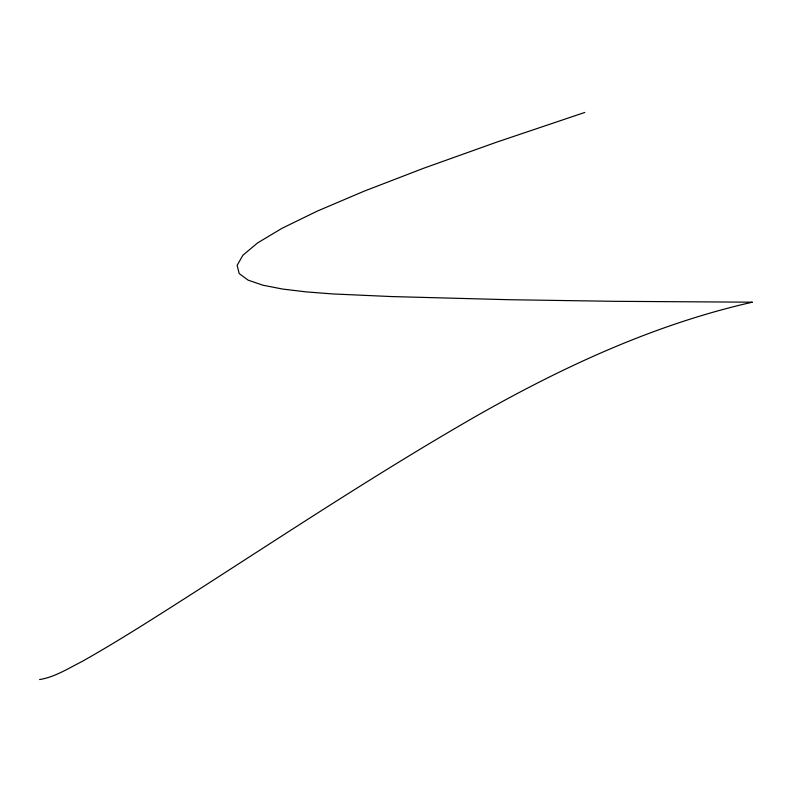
<?xml version="1.0" encoding="UTF-8"?>
<svg xmlns="http://www.w3.org/2000/svg" width="792" height="792" viewBox="0 0 792 792"><rect width="100%" height="100%" fill="white"/><g stroke="black" fill="none" stroke-linecap="round" stroke-linejoin="round"><path stroke-width="1.19" d="M584.793 112.444L496.861 142.085L423.581 168.28L363.983 191.238L317.087 211.197L281.932 228.353L257.539 242.956L242.926 255.202L237.135 265.33L239.174 273.567L248.084 280.111L262.875 285.199L282.586 289.06L306.237 291.892L332.858 293.941L391.1 296.545L508.712 299.703L614.988 301.326L752.4 302.188C655.429 324.047 564.122 366.26 477.952 415.127C379.853 471.329 285.595 533.848 190.476 594.871C154.707 617.681 118.998 640.659 82.031 661.508C68.33 668.379 54.985 677.071 39.6 679.556"/></g></svg>
